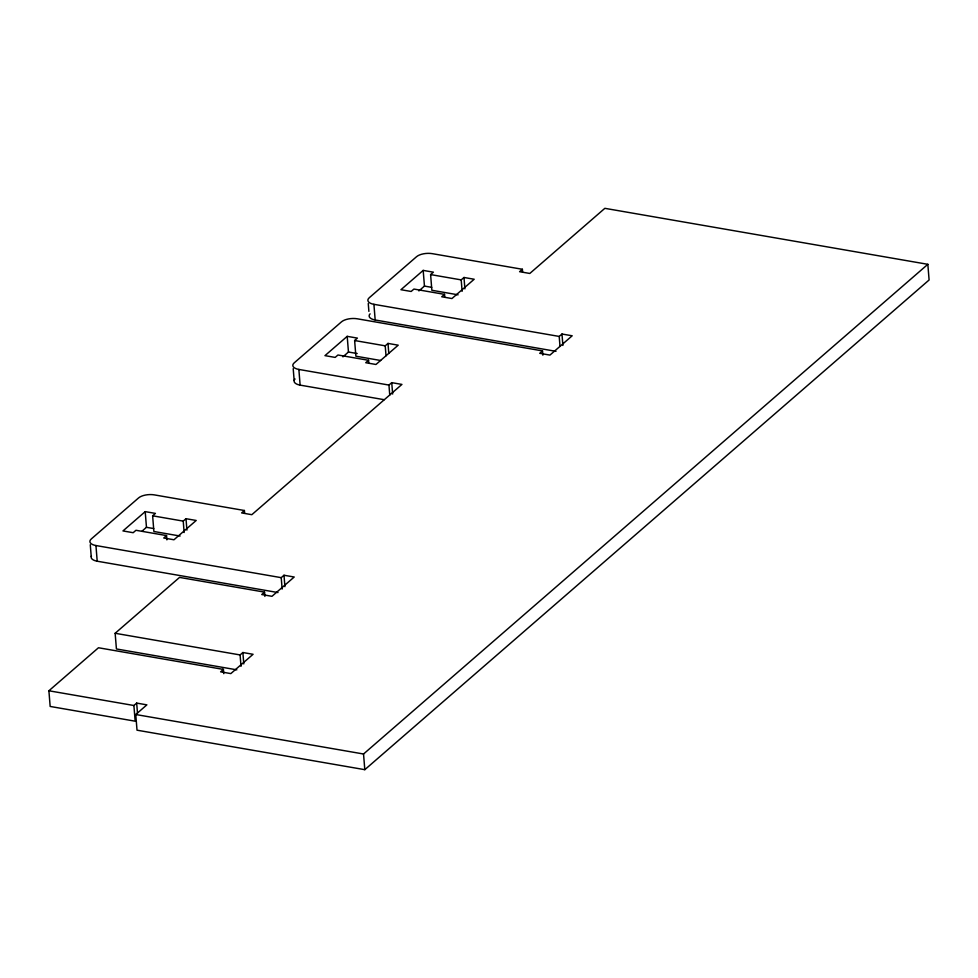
<?xml version="1.0" encoding="UTF-8"?>
<svg xmlns="http://www.w3.org/2000/svg" width="978" height="978" viewBox="0 0 978 978"><rect width="100%" height="100%" fill="white"/><g stroke="black" fill="none" stroke-linecap="round" stroke-linejoin="round"><path stroke-width="1.47" d="M180.111 536.042L153.888 531.494L152.629 515.809L155.404 513.401L145.209 511.628L122.971 530.932L133.167 532.704L135.942 530.284L166.541 535.589L166.883 539.868M380.65 360.491L355.882 356.2L354.623 340.527L357.398 338.107L347.202 336.346L324.965 355.637L335.161 357.41L337.948 355.002L368.547 360.295L368.767 363.156M458.095 294.818L431.86 290.27L430.601 274.586L433.388 272.177L423.181 270.405L400.943 289.708L411.151 291.468L413.926 289.06L444.525 294.366L444.758 297.214M142.018 531.164L146.468 527.313L153.754 528.572M342.911 356.848L348.461 352.019L357.202 353.535M418.89 290.906L424.452 286.089L431.726 287.349M166.541 535.589L163.766 537.998L173.962 539.77L196.199 520.467L186.003 518.707L183.228 521.115L152.629 515.809M368.547 360.295L365.76 362.716L375.968 364.476L398.205 345.185L387.997 343.412L385.222 345.833L354.623 340.527M444.525 294.366L441.738 296.774L451.946 298.547L474.183 279.243L463.988 277.483L461.2 279.891L430.601 274.586M244.634 513.352L244.402 510.504L241.627 512.912L251.823 514.685L401.934 384.415L391.738 382.655L388.951 385.063L298.865 369.439A11.65 5.073 -4.6 0 1 294.219 362.85L341.481 321.848A11.65 5.073 -4.6 0 1 357.239 318.791L542.521 350.906L542.863 355.185M522.619 272.128L522.386 269.28L519.599 271.688L529.807 273.461L604.856 208.326L927.841 264.317L929.1 279.989L364.806 769.674L137.018 730.187L135.759 714.515L146.871 704.857L136.675 703.096L133.9 705.505L48.9 690.774L50.159 706.446L135.16 721.189L133.9 705.505M48.9 690.774L98.472 647.754L223.412 669.417L223.754 673.683M236.835 669.832L116.419 648.964L115.147 633.279L179.549 577.399L264.549 592.13L264.891 596.409M264.549 592.13L261.762 594.538L271.97 596.311L294.207 577.008L283.999 575.247L281.224 577.656L95.942 545.541A11.65 5.073 -4.6 0 1 91.296 538.951L138.558 497.936A11.65 5.073 -4.6 0 1 154.316 494.88L244.402 510.504M542.521 350.906L539.746 353.315L549.942 355.087L572.179 335.784L561.983 334.024L559.208 336.432L373.914 304.317A11.65 5.073 -4.6 0 1 369.281 297.728L416.53 256.713A11.65 5.073 -4.6 0 1 432.288 253.657L522.386 269.28M223.412 669.417L220.637 671.825L230.832 673.597L253.07 654.294L242.874 652.522L240.099 654.942L115.147 633.279M135.759 714.515L363.535 754.001L927.841 264.317M370.075 313.84A11.65 5.073 -4.6 0 0 375.173 319.989L555.981 351.334M295.026 378.975A11.65 5.073 -4.6 0 0 300.124 385.124L384.207 399.696M91.419 556.017A11.65 5.073 -4.6 0 0 97.201 561.213L278.009 592.558M561.983 334.024L562.9 345.43M559.208 336.432L560.003 346.408M463.988 277.483L464.905 288.877M461.2 279.891L462.117 291.297M423.181 270.405L424.452 286.089M391.738 382.655L392.655 394.048M387.997 343.412L388.804 353.388M388.951 385.063L389.757 395.039M385.222 345.833L386.029 355.809M373.914 304.317L375.173 319.989M368.266 303.547L368.889 311.383M347.202 336.346L348.461 352.019M363.535 754.001L364.806 769.674M298.865 369.439L300.124 385.124M293.204 368.669L294.158 380.43M283.999 575.247L284.916 586.653M281.224 577.656L282.141 589.062M242.874 652.522L243.791 663.928M240.099 654.942L241.016 666.336M222.691 669.282L222.923 672.143M186.003 518.707L186.92 530.1M183.228 521.115L184.145 532.521M145.209 511.628L146.468 527.313M136.675 703.096L137.482 713.072M95.942 545.541L97.201 561.213M90.282 544.77L91.223 556.519"/></g></svg>
